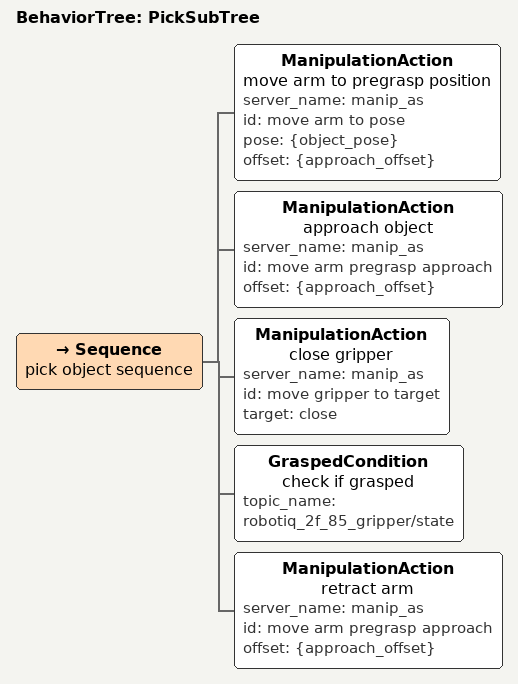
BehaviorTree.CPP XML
<root>
  <!--
    inputs:
      - object_pose
      - approach_offset
  -->
  <BehaviorTree ID="PickSubTree">

    <Sequence name="pick object sequence">

      <ManipulationAction
        name="move arm to pregrasp position"
        server_name="manip_as"
        id="move arm to pose"
        pose="{object_pose}"
        offset="{approach_offset}"
      />

      <ManipulationAction
        name="approach object"
        server_name="manip_as"
        id="move arm pregrasp approach"
        offset="{approach_offset}"
      />

      <ManipulationAction
        name="close gripper"
        server_name="manip_as"
        id="move gripper to target"
        target="close"
      />

      <GraspedCondition
        name="check if grasped"
        topic_name="robotiq_2f_85_gripper/state"
      />

      <ManipulationAction
        name="retract arm"
        server_name="manip_as"
        id="move arm pregrasp approach"
        offset="{approach_offset}"
      />

    </Sequence>
  </BehaviorTree>

</root>
